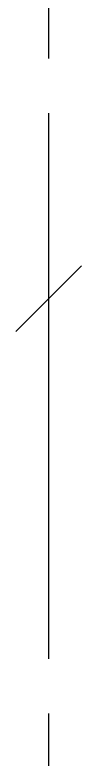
# Model space of a CAD drawing. Extents: x -3080 to 28500, y -1326 to 31609.
# Drawn here: x 9345 to 9375, y 8039 to 8380 of the extents above; entities that cross this region are included whole.
import ezdxf

# ---------------------------------------------------------------- set-up
doc = ezdxf.new("R2010")
doc.units = 0
doc.header["$LTSCALE"] = 100
doc.linetypes.add('X-S-FAB-L05$0$COL-CEN-LIN', pattern=[3.25, 2.5, -0.25, 0.25, -0.25])
for name, color, linetype in [('0-xref', 8, 'Continuous'), ('X-S-FAB-L05$0$BLOCK', 8, 'Continuous'), ('X-S-FAB-L05$0$CCL', 8, 'X-S-FAB-L05$0$COL-CEN-LIN'), ('X-S-FAB-L05$0$S-鋼柱', 8, 'Continuous')]:
    doc.layers.add(name, color=color, linetype=linetype)
doc.layers.add('X-S-FAB-L05$0$XREF', color=8, linetype='Continuous', lineweight=0)

# ---------------------------------------------------------------- blocks, each defined once
blk = doc.blocks.new('X-S-FAB-L05$0$FAB2-L05')
at = {"layer": 'X-S-FAB-L05$0$CCL'}
blk.add_line((-16800, 11005), (-16800, 0), dxfattribs=at)
blk = doc.blocks.new('X-S-FAB-L05$0$SC1')
at = {"layer": 'DefPoints'}
blk.add_line((27924.99, 8342.12), (27954.99, 8312.12), dxfattribs=at)
blk = doc.blocks.new('X-S-FAB-L05$0$VC(C)')
at = {"layer": 'X-S-FAB-L05$0$S-鋼柱', "rotation": 90}
blk.add_blockref('X-S-FAB-L05$0$SC1', (17687.13, -19689.99), dxfattribs=at)
blk = doc.blocks.new('X-S-FAB-L05')
at = {"layer": 'X-S-FAB-L05$0$BLOCK'}
blk.add_blockref('X-S-FAB-L05$0$FAB2-L05', (26160, -720), dxfattribs=at)
at = {"layer": 'X-S-FAB-L05$0$XREF'}
blk.add_blockref('X-S-FAB-L05$0$VC(C)', (0, 0), dxfattribs=at)

msp = doc.modelspace()

# ---------------------------------------------------------------- block references
at = {"layer": '0-xref'}
msp.add_blockref('X-S-FAB-L05', (0, 0), dxfattribs=at)

doc.saveas('drawing.dxf')
